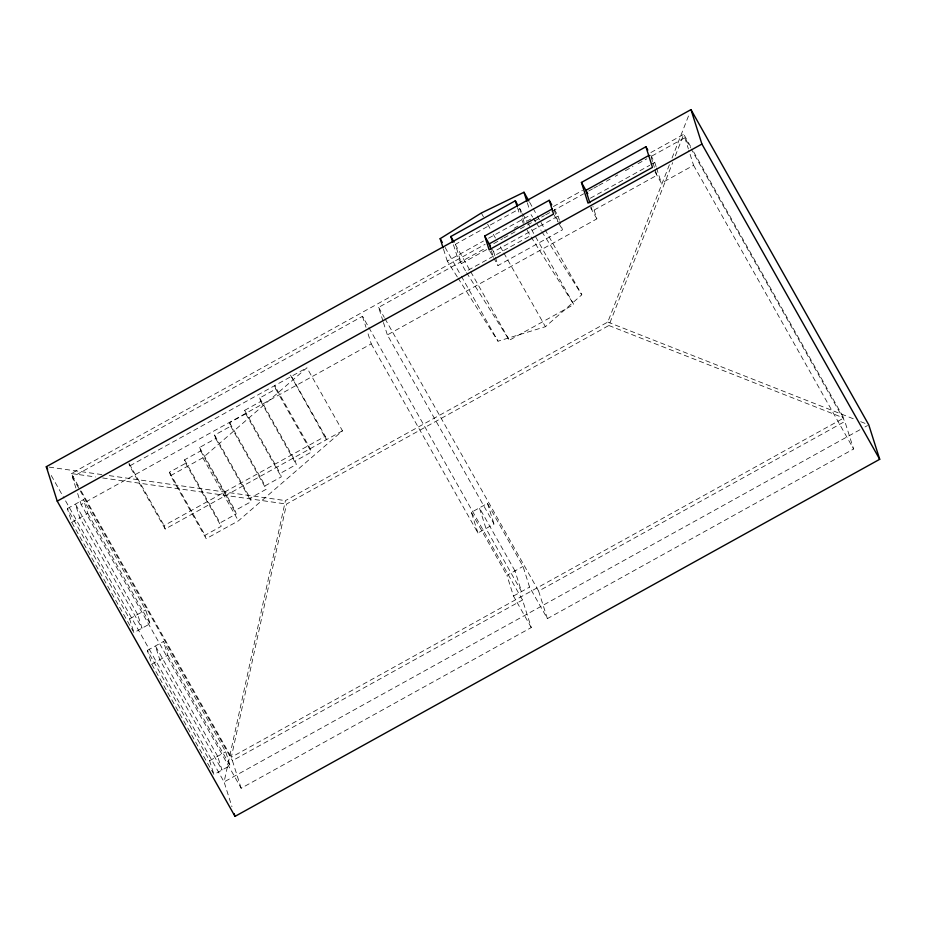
<?xml version="1.0" encoding="UTF-8"?>
<svg xmlns="http://www.w3.org/2000/svg" width="926" height="926" viewBox="0 0 926 926"><rect width="100%" height="100%" fill="white"/><g stroke="black" fill="none" stroke-linecap="round" stroke-linejoin="round"><path stroke-width="0.69" stroke-dasharray="4.63 3.47" d="M669.394 164.759L607.78 322.074L285.44 500.607L224.092 781.938L231.951 806.731M693.667 151.887L843.771 418.02L231.315 757.248L286.539 504.057L608.88 325.512L672.681 162.594M672.033 158.033L689.407 113.655M675.32 155.857L683.758 134.316L690.842 146.864M458.034 278.078L498.003 341.208L545.414 326.716L581.806 294.792L540.194 221.013M170.615 475.663L202.852 457.803L306.923 367.761L342.481 430.81L238.41 520.852L206.174 538.7L170.615 475.663L169.516 472.214L185.64 463.289L184.552 459.84L200.664 450.916L199.576 447.478L215.689 438.542L214.601 435.104L230.713 426.18L229.625 422.731L245.737 413.806L244.649 410.357L260.762 401.433L259.674 397.995L275.786 389.059L274.698 385.621L310.256 448.67L311.344 452.108L295.232 461.032L296.32 464.482L280.208 473.406L281.296 476.855L265.183 485.78L266.271 489.217L250.159 498.153L251.247 501.591L235.135 510.515L236.223 513.965L220.099 522.889L221.198 526.338L205.074 535.263L206.174 538.7M486.671 249.603L461.391 263.609L455.291 244.383L519.764 208.674L521.87 212.413M457.27 276.862L447.281 261.086L483.488 241.026M488.546 238.225L531.084 214.658L532.624 217.089M78.386 486.092L71.302 473.533L485.085 244.348M514.196 228.236L517.993 226.129M526.848 221.221L530.644 219.115M553.424 206.51L582.523 190.386M650.862 152.535L683.758 134.316M75.897 488.002L72.402 476.983L362.506 316.298L368.166 326.334M382.994 321.148L378.63 307.374L486.185 247.798M493.778 243.596L502.633 238.688M503.894 237.982L515.284 231.674M520.354 228.872L544.395 215.561M545.657 214.855L550.715 212.054M551.989 211.348L583.623 193.823M588.681 191.022L592.478 188.927M593.74 188.221L597.536 186.114M598.798 185.42L605.129 181.913M606.391 181.218L610.188 179.112M615.258 176.31L617.781 174.91M625.374 170.697L632.967 166.495M638.026 163.694L646.892 158.786M651.95 155.985L684.846 137.754L690.518 147.801M494.935 255.9L493.627 251.768L558.1 216.059L553.655 208.176L558.019 221.951L554.211 215.202M590.337 198.21L649.739 165.303M651.013 164.596L654.798 162.501L650.353 154.619L652.541 161.506M342.481 430.81L165.198 529.012L129.64 465.963L306.923 367.761M493.558 257.659L498.003 265.542L562.464 229.833L559.848 221.569M67.355 508.559L83.479 499.635L145.695 609.956L150.07 623.742L133.957 632.666L71.73 522.333L67.355 508.559L129.582 618.892L133.957 632.666M368.884 327.596L522.519 600.002L531.258 627.562L241.154 788.246L81.141 504.531L371.245 343.847L367.749 332.828M371.245 343.847L477.92 532.982L494.044 524.058L387.369 334.923L596.888 218.872L592.953 206.475M655.006 171.9L661.361 183.163L693.586 165.314L688.782 150.151M71.73 522.333L87.843 513.409L83.479 499.635M165.198 529.012L164.11 525.563L325.281 436.296L290.417 374.486M466.6 272.695L509.358 340.236L573.819 304.527L535.205 236.061M129.582 618.892L145.695 609.956M147.361 650.411L163.474 641.487L225.701 751.819L230.076 765.594L213.964 774.518L151.737 664.185L147.361 650.411L209.589 760.744L213.964 774.518M151.737 664.185L167.849 655.261L163.474 641.487M477.92 532.982L471.369 512.321L487.481 503.397L523.04 566.446L529.591 587.107L547.37 618.626L853.598 449.017L844.859 421.469L691.224 149.051M531.258 627.562L513.479 596.031L506.927 575.37L523.04 566.446M209.589 760.744L225.701 751.819M513.479 596.031L529.591 587.107M241.154 788.246L232.414 760.686L522.519 600.002M547.37 618.626L538.631 591.077L844.859 421.469M859.93 429.757L224.092 781.938L64.716 499.357M864.988 426.955L867.512 425.555M49.159 467.109L102.149 474.621M109.303 475.64L285.44 500.607M71.302 473.533L95.54 476.971M102.659 477.978L286.539 504.057M607.78 322.074L855.323 419.559M860.705 421.677L866.088 423.795M608.88 325.512L843.771 418.02M533.388 218.304L535.691 221.951M536.467 223.154L541.073 230.447M541.849 231.662L581.806 294.792M531.073 236.987L573.819 304.527M693.586 165.314L853.598 449.017M590.533 207.609L596.888 218.872M558.656 223.085L562.464 229.833M529.626 202.262L532.438 207.262M533.144 208.512L536.675 214.763M537.381 216.013L539.499 219.763M522.577 213.651L526.778 221.129M527.484 222.367L534.51 234.822M523.317 223.398L520.111 215.897M527.125 230.146L530.309 235.783L465.836 271.48L456.946 255.726L453.462 244.742M481.3 213.026L483.418 216.777M487.643 224.277L490.456 229.266M493.28 234.266L495.398 238.017M500.329 246.756L503.142 251.756M503.848 253.006L545.414 326.716M492.354 249.522L493.627 251.768M489.75 250.911L492.921 256.537M455.291 244.383L470.038 270.519M470.744 271.769L509.358 340.236M445.105 247.427L460.627 274.941M461.322 276.191L498.003 341.208M378.63 307.374L384.29 317.41M384.996 318.671L538.631 591.077M471.369 512.321L506.927 575.37M275.786 389.059L311.344 452.108M259.674 397.995L295.232 461.032M260.762 401.433L296.32 464.482M244.649 410.357L280.208 473.406M245.737 413.806L281.296 476.855M229.625 422.731L265.183 485.78M230.713 426.18L266.271 489.217M214.601 435.104L250.159 498.153M215.689 438.542L251.247 501.591M199.576 447.478L235.135 510.515M200.664 450.916L236.223 513.965M202.852 457.803L238.41 520.852M184.552 459.84L220.099 522.889M185.64 463.289L221.198 526.338M169.516 472.214L205.074 535.263M129.246 463.752L164.11 525.563M81.222 491.116L231.315 757.248M72.402 476.983L79.474 489.53M80.192 490.792L232.414 760.686M87.843 513.409L150.07 623.742M167.849 655.261L230.076 765.594M51.254 475.489L64.01 498.095M684.846 137.754L688.342 148.773M654.798 162.501L656.106 166.634M656.546 168.011L661.361 183.163M652.98 162.883L654.728 168.393M655.157 169.771L656.916 175.28L592.443 210.989L591.135 206.857M558.1 216.059L559.408 220.191M527.322 202.794L529.001 208.072M519.764 208.674L522.38 216.916M522.808 218.281L524.116 222.402M517.495 207.655L519.671 214.519M495.375 257.278L498.003 265.542M491.37 250.772L493.118 256.282M443.519 249.221L447.281 261.086M487.481 503.397L494.044 524.058M383.433 322.526L387.369 334.923M362.506 316.298L366.001 327.318M325.281 436.296L326.369 439.734L290.081 374.393M128.911 463.671L129.64 465.963M77.645 493.512L81.141 504.531M514.983 570.902L479.425 507.865L485.976 528.526L521.535 591.575L514.983 570.902M137.638 614.424L75.411 504.091L79.786 517.865L142.014 628.198L137.638 614.424M217.645 756.276L155.418 645.943L159.793 659.729L222.02 770.05L217.645 756.276"/><path stroke-width="1.39" d="M443.091 247.902L440.174 238.676L481.3 213.026L523.977 192.261L528.92 201.011M452.594 241.999L450.846 236.5L515.319 200.792L517.217 204.171M46.3 466.704L690.981 109.627L868.773 424.86L879.7 459.296L235.019 816.373L57.227 501.14L46.3 466.704L47.712 469.216M549.211 200.305L553.574 214.08L489.113 249.788L484.738 236.003L549.211 200.305L551.746 204.808M645.908 146.736L652.471 167.398L587.998 203.107L581.447 182.445L645.908 146.736L647.818 150.116M552.394 208.882L489.183 243.885L490.93 249.395M649.091 155.325L585.892 190.328L589.816 202.725M57.227 501.14L701.908 144.062L690.981 109.627M701.908 144.062L879.7 459.296M581.447 182.445L587.79 193.708M484.738 236.003L490.456 246.142M450.846 236.5L454.029 242.137M440.174 238.676L442.281 242.427M523.977 192.261L526.906 201.486M515.319 200.792L517.055 206.29M234.139 813.618L235.019 816.373"/></g></svg>
